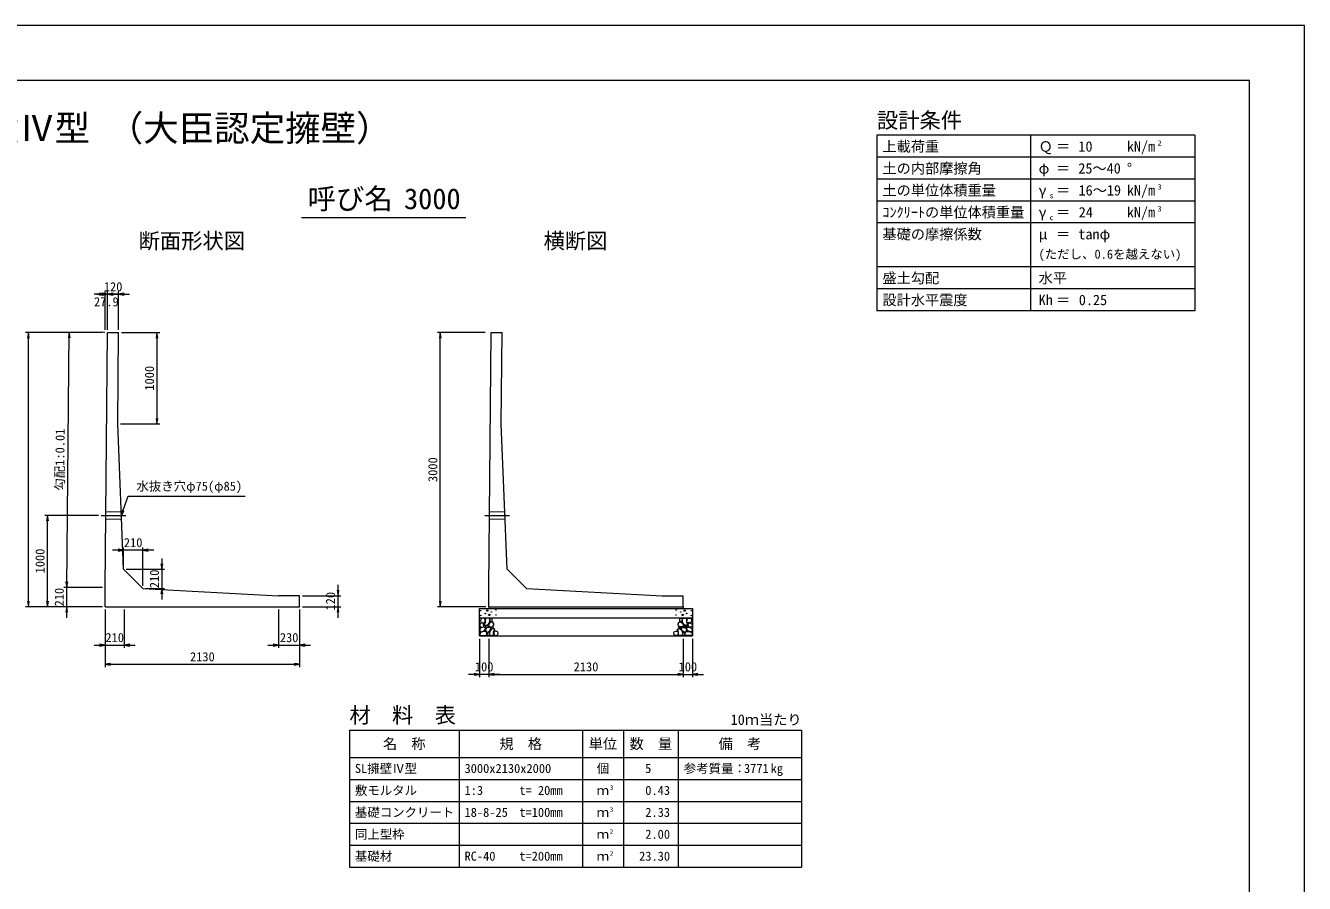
# Model space of a CAD drawing. Units: millimetres at full size, sheet at 1:30. Extents: x 0 to 25230, y 0 to 17820.
# Drawn here: x 11229 to 25230, y 8432 to 17820 of the extents above; entities that cross this region are included whole.
import ezdxf
from ezdxf.enums import TextEntityAlignment as Align

# ---------------------------------------------------------------- set-up
doc = ezdxf.new("R2010")
doc.units = ezdxf.units.MM
doc.header["$LTSCALE"] = 30
doc.linetypes.add('CHAIN', pattern=[18.5, 12, -1.5, 3.5, -1.5])
doc.linetypes.add('DASHED_SPACED', pattern=[12, 6, -6])
for name, color, linetype, lineweight in [('D-BMK', 2, 'CHAIN', 13), ('D-DCR-HCHn', 4, 'Continuous', 9), ('D-MTR-FRAM', 7, 'Continuous', 13), ('D-MTR-LINE', 7, 'Continuous', 13), ('D-STR-DIM', 7, 'Continuous', 13), ('D-STR-STRn', 1, 'Continuous', 13), ('D-STR-TXT', 7, 'Continuous', 13), ('D-TTL', 2, 'Continuous', 13), ('D-TTL-FRAM', 2, 'Continuous', 13), ('D-TTL-LINE', 7, 'Continuous', 13), ('D-TTL-TXT', 7, 'Continuous', 13)]:
    doc.layers.add(name, color=color, linetype=linetype, lineweight=lineweight)
doc.layers.add('D-MTR', color=7, linetype='Continuous')
doc.layers.add('D-MTR-TXT', color=7, linetype='Continuous')
doc.styles.add('ＭＳ ゴシック', font='')
doc.styles.get('ＭＳ ゴシック').set_extended_font_data('MS Gothic')

# ---------------------------------------------------------------- blocks, each defined once
blk = doc.blocks.new('open_arrow')
at = {"color": 0, "linetype": 'Continuous', "lineweight": -2}
blk.add_lwpolyline([(7.5, 1.25), (0, 0), (7.5, -1.25)], dxfattribs=at)

msp = doc.modelspace()

# ---------------------------------------------------------------- linework, layer by layer
at = {"layer": 'D-BMK'}
for p, q in [((12057.9, 12460), (12328.18, 12460)), ((16257.9, 12460), (16528.18, 12460))]:
    msp.add_line(p, q, dxfattribs=at)
at = {"layer": 'D-DCR-HCHn'}
for points in [[(16207.28, 11273.81), (16200.35, 11253), (16209.59, 11239.14), (16232.71, 11236.82), (16248.49, 11243.6), (16241.95, 11259.94), (16246.58, 11269.18), (16237.33, 11278.43), (16223.46, 11283.05)], [(16251.16, 11197.01), (16268.28, 11222.69), (16266.14, 11229.11), (16242.59, 11235.53), (16221.19, 11233.39), (16206.21, 11220.55), (16204.07, 11205.57), (16206.21, 11190.59), (16223.33, 11186.31)], [(16251.2, 11331.59), (16230.4, 11336.22), (16211.9, 11326.97), (16209.59, 11306.17), (16214.21, 11289.99), (16237.33, 11283.05), (16253.51, 11283.05), (16260.44, 11294.61), (16260.44, 11320.04)], [(16269.69, 11333.91), (16262.76, 11313.1), (16265.07, 11289.99), (16248.89, 11264.56), (16269.69, 11253), (16292.8, 11264.56), (16306.67, 11283.05), (16311.3, 11313.1), (16306.67, 11329.28), (16292.8, 11336.22)], [(16274.31, 11253), (16262.76, 11243.76), (16267.38, 11236.82), (16283.56, 11236.82), (16290.49, 11239.14), (16295.12, 11248.38), (16288.18, 11255.32)], [(16311.08, 11197.01), (16321.78, 11222.69), (16313.22, 11233.39), (16287.54, 11233.39), (16276.84, 11229.11), (16266.14, 11214.13), (16266.14, 11201.29), (16276.84, 11184.17), (16289.68, 11182.03)], [(16308.98, 11278.43), (16297.43, 11250.69), (16306.67, 11239.14), (16334.41, 11239.14), (16345.97, 11243.76), (16357.53, 11259.94), (16357.53, 11273.81), (16345.97, 11292.3), (16332.1, 11294.61)], [(16347.47, 11145.64), (16353.89, 11164.91), (16351.75, 11186.31), (16366.73, 11209.85), (16347.47, 11220.55), (16326.06, 11209.85), (16313.22, 11192.73), (16308.94, 11164.91), (16313.22, 11149.92), (16326.06, 11143.5)], [(16313.61, 11329.28), (16313.61, 11301.55), (16325.16, 11294.61), (16336.72, 11301.55), (16339.03, 11317.73), (16336.72, 11331.59), (16320.54, 11336.22)], [(16343.19, 11220.55), (16353.89, 11229.11), (16349.61, 11235.53), (16334.62, 11235.53), (16328.2, 11233.39), (16323.92, 11224.83), (16330.34, 11218.41)], [(18382.53, 11145.64), (18376.11, 11164.91), (18378.25, 11186.31), (18363.27, 11209.85), (18382.53, 11220.55), (18403.94, 11209.85), (18416.78, 11192.73), (18421.06, 11164.91), (18416.78, 11149.92), (18403.94, 11143.5)], [(18421.02, 11278.43), (18432.57, 11250.69), (18423.33, 11239.14), (18395.59, 11239.14), (18384.03, 11243.76), (18372.47, 11259.94), (18372.47, 11273.81), (18384.03, 11292.3), (18397.9, 11294.61)], [(18386.81, 11220.55), (18376.11, 11229.11), (18380.39, 11235.53), (18395.38, 11235.53), (18401.8, 11233.39), (18406.08, 11224.83), (18399.66, 11218.41)], [(18416.39, 11329.28), (18416.39, 11301.55), (18404.84, 11294.61), (18393.28, 11301.55), (18390.97, 11317.73), (18393.28, 11331.59), (18409.46, 11336.22)], [(18418.92, 11197.01), (18408.22, 11222.69), (18416.78, 11233.39), (18442.46, 11233.39), (18453.16, 11229.11), (18463.86, 11214.13), (18463.86, 11201.29), (18453.16, 11184.17), (18440.32, 11182.03)], [(18460.31, 11333.91), (18467.24, 11313.1), (18464.93, 11289.99), (18481.11, 11264.56), (18460.31, 11253), (18437.2, 11264.56), (18423.33, 11283.05), (18418.7, 11313.1), (18423.33, 11329.28), (18437.2, 11336.22)], [(18455.69, 11253), (18467.24, 11243.76), (18462.62, 11236.82), (18446.44, 11236.82), (18439.51, 11239.14), (18434.88, 11248.38), (18441.82, 11255.32)], [(18478.84, 11197.01), (18461.72, 11222.69), (18463.86, 11229.11), (18487.41, 11235.53), (18508.81, 11233.39), (18523.79, 11220.55), (18525.93, 11205.57), (18523.79, 11190.59), (18506.67, 11186.31)], [(18478.8, 11331.59), (18499.6, 11336.22), (18518.1, 11326.97), (18520.41, 11306.17), (18515.79, 11289.99), (18492.67, 11283.05), (18476.49, 11283.05), (18469.56, 11294.61), (18469.56, 11320.04)], [(18522.72, 11273.81), (18529.65, 11253), (18520.41, 11239.14), (18497.29, 11236.82), (18481.51, 11243.6), (18488.05, 11259.94), (18483.42, 11269.18), (18492.67, 11278.43), (18506.54, 11283.05)], [(16259.72, 11143.5), (16274.7, 11149.92), (16278.98, 11171.33), (16270.42, 11186.31), (16255.44, 11190.59), (16236.17, 11188.45), (16214.77, 11179.89), (16204.07, 11167.05), (16204.07, 11152.06), (16210.49, 11143.5), (16236.17, 11145.64)], [(16306.8, 11149.92), (16306.8, 11175.61), (16296.1, 11182.03), (16285.4, 11175.61), (16283.26, 11160.62), (16285.4, 11147.78), (16300.38, 11143.5)], [(16364.59, 11147.78), (16383.85, 11143.5), (16400.97, 11152.06), (16403.11, 11171.33), (16398.83, 11186.31), (16377.43, 11192.73), (16362.45, 11192.73), (16356.03, 11182.03), (16356.03, 11158.48)], [(18365.41, 11147.78), (18346.15, 11143.5), (18329.03, 11152.06), (18326.89, 11171.33), (18331.17, 11186.31), (18352.57, 11192.73), (18367.55, 11192.73), (18373.97, 11182.03), (18373.97, 11158.48)], [(18423.2, 11149.92), (18423.2, 11175.61), (18433.9, 11182.03), (18444.6, 11175.61), (18446.74, 11160.62), (18444.6, 11147.78), (18429.62, 11143.5)], [(18470.28, 11143.5), (18455.3, 11149.92), (18451.02, 11171.33), (18459.58, 11186.31), (18474.56, 11190.59), (18493.83, 11188.45), (18515.23, 11179.89), (18525.93, 11167.05), (18525.93, 11152.06), (18519.51, 11143.5), (18493.83, 11145.64)]]:
    msp.add_lwpolyline(points, close=True, dxfattribs=at)
for centre, radius in [((16210.73, 11417.43), 3), ((16211.87, 11363.92), 3), ((16262.29, 11385.76), 3), ((16283.34, 11417.43), 7.5), ((16306.66, 11369.97), 7.5), ((16327.71, 11401.64), 3), ((16378.13, 11423.48), 3), ((16379.27, 11369.97), 3), ((18350.73, 11369.97), 3), ((18351.87, 11423.48), 3), ((18402.29, 11401.64), 3), ((18423.34, 11369.97), 7.5), ((18446.66, 11417.43), 7.5), ((18467.71, 11385.76), 3), ((18518.13, 11363.92), 3), ((18519.27, 11417.43), 3)]:
    msp.add_circle(centre, radius, dxfattribs=at)
at = {"layer": 'D-MTR-FRAM'}
for p, q in [((14775, 10110), (19725, 10110)), ((14775, 10110), (14775, 8610)), ((19725, 10110), (19725, 8610)), ((14775, 8610), (19725, 8610))]:
    msp.add_line(p, q, dxfattribs=at)
at = {"layer": 'D-MTR-LINE'}
for p, q in [((15975, 10110), (15975, 8610)), ((17325, 10110), (17325, 8610)), ((17775, 10110), (17775, 8610)), ((18375, 10110), (18375, 8610)), ((14775, 9810), (19725, 9810)), ((14775, 9570), (19725, 9570)), ((14775, 9330), (19725, 9330)), ((14775, 9090), (19725, 9090)), ((14775, 8850), (19725, 8850))]:
    msp.add_line(p, q, dxfattribs=at)
at = {"layer": 'D-STR-DIM'}
for p, q in [((12247.9, 14879.79), (11980, 14879.79)), ((12007.9, 14879.79), (12367.91, 14879.79)), ((12100, 14490), (12100, 14909.79)), ((12127.9, 14490), (12127.9, 14909.79)), ((12127.9, 14490), (12127.9, 14909.79)), ((12247.91, 14490), (12247.91, 14909.79)), ((12070, 14460), (11230, 14460)), ((11260, 11460), (11260, 14460)), ((12097.9, 14460.3), (11678.52, 14464.49)), ((11680.62, 11674.19), (11708.52, 14464.19)), ((12277.91, 14460), (12697.91, 14460)), ((12667.91, 14460), (12667.91, 13460)), ((16260, 14460), (15740, 14460)), ((15770, 11460), (15770, 14460)), ((12267.91, 13460), (12697.91, 13460)), ((12027.9, 12460), (11440, 12460)), ((11470, 11460), (11470, 12460)), ((12631.98, 12079.24), (12181.98, 12079.24)), ((12301.98, 11899.24), (12301.98, 12109.24)), ((12511.98, 11689.24), (12511.98, 12109.24)), ((12721.98, 11989.24), (12721.98, 11539.24)), ((11680, 11340), (11680, 11790)), ((12331.98, 11869.24), (12751.98, 11869.24)), ((12070, 11670), (11650, 11670)), ((12070, 11670.3), (11650.62, 11674.49)), ((12541.98, 11659.24), (12751.98, 11659.24)), ((14650, 11340), (14650, 11700)), ((14260, 11580), (14680, 11580)), ((12070, 11460), (11230, 11460)), ((12070, 11460), (11440, 11460)), ((12070, 11460), (11650, 11460)), ((12100, 11430), (12100, 11010)), ((12100, 11430), (12100, 10800)), ((12310, 11430), (12310, 11010)), ((14000, 11430), (14000, 11010)), ((14230, 11430), (14230, 10800)), ((14230, 11430), (14230, 11010)), ((14260, 11460), (14680, 11460)), ((16270, 11460), (15740, 11460)), ((16200, 11110), (16200, 10690)), ((16300, 11110), (16300, 10690)), ((16300, 11110), (16300, 10690)), ((18430, 11110), (18430, 10690)), ((18430, 11110), (18430, 10690)), ((18530, 11110), (18530, 10690)), ((11980, 11040), (12430, 11040)), ((13880, 11040), (14350, 11040)), ((12100, 10830), (14230, 10830)), ((16420, 10720), (16080, 10720)), ((16300, 10720), (18430, 10720)), ((18310, 10720), (18650, 10720))]:
    msp.add_line(p, q, dxfattribs=at)
at = {"layer": 'D-STR-STRn'}
for p, q in [((12100, 11670), (12127.9, 14460)), ((12127.9, 14460), (12247.91, 14460)), ((12237.91, 13460), (12247.91, 14460)), ((16300, 11670), (16327.9, 14460)), ((16327.9, 14460), (16447.91, 14460)), ((16437.91, 13460), (16447.91, 14460)), ((12301.98, 11869.24), (12237.91, 13460)), ((16501.98, 11869.24), (16437.91, 13460)), ((12511.98, 11659.24), (12301.98, 11869.24)), ((16711.98, 11659.24), (16501.98, 11869.24)), ((12100, 11460), (12100, 11670)), ((12511.98, 11659.24), (14000, 11580)), ((16300, 11460), (16300, 11670)), ((16711.98, 11659.24), (18200, 11580)), ((14230, 11580), (14000, 11580)), ((14230, 11460), (14230, 11580)), ((18200, 11580), (18430, 11580)), ((18430, 11460), (18430, 11580)), ((12100, 11460), (14230, 11460)), ((16200, 11140), (16200, 11440)), ((16200, 11440), (18530, 11440)), ((16300, 11460), (16300, 11440)), ((16300, 11460), (18430, 11460)), ((18430, 11460), (18430, 11440)), ((18530, 11440), (18530, 11140)), ((16200, 11340), (18530, 11340)), ((16200, 11140), (18530, 11140))]:
    msp.add_line(p, q, dxfattribs=at)
at = {"layer": 'D-STR-STRn', "linetype": 'DASHED_SPACED'}
for p, q in [((12108.28, 12497.5), (12276.47, 12502.49)), ((16308.28, 12497.5), (16476.47, 12502.49)), ((12107.53, 12422.5), (12279.89, 12417.49)), ((16307.53, 12422.5), (16479.89, 12417.49))]:
    msp.add_line(p, q, dxfattribs=at)
at = {"layer": 'D-STR-TXT'}
msp.add_lwpolyline([(12278.18, 12460), (12298.45, 12516.47), (12353.57, 12670), (13633.21, 12670)], dxfattribs=at)
at = {"layer": 'D-TTL'}
for points in [[(0, 0), (25230, 0), (25230, 17820), (0, 17820)], [(600, 600), (24630, 600), (24630, 17220), (600, 17220)]]:
    msp.add_lwpolyline(points, close=True, dxfattribs=at)
at = {"layer": 'D-TTL-FRAM'}
for p, q in [((24030, 16620), (20550, 16620)), ((20550, 16620), (20550, 14700)), ((24030, 16620), (24030, 14700)), ((24030, 14700), (20550, 14700))]:
    msp.add_line(p, q, dxfattribs=at)
at = {"layer": 'D-TTL-LINE'}
for p, q in [((22230, 16620), (22230, 14700)), ((24030, 16380), (20550, 16380)), ((24030, 16140), (20550, 16140)), ((24030, 15900), (20550, 15900)), ((24030, 15660), (20550, 15660)), ((24030, 15180), (20550, 15180)), ((24030, 14940), (20550, 14940))]:
    msp.add_line(p, q, dxfattribs=at)
at = {"layer": 'D-TTL-TXT'}
msp.add_line((14250, 15720), (16050, 15720), dxfattribs=at)

# ---------------------------------------------------------------- block references
at = {"layer": 'D-STR-DIM', "xscale": 8, "yscale": 8}
for p, rotation in [((12100, 14879.79), 180), ((12127.9, 14879.79), 180), ((11260, 14460), 270), ((11708.52, 14464.19), 269.4), ((12667.91, 14460), 270), ((15770, 14460), 270), ((12667.91, 13460), 90), ((11470, 12460), 270), ((12301.98, 12079.24), 180), ((12721.98, 11869.24), 90), ((11680, 11670), 90), ((11680.62, 11674.19), 89.4), ((12721.98, 11659.24), 270), ((14650, 11580), 90), ((11260, 11460), 90), ((11470, 11460), 90), ((15770, 11460), 90), ((11680, 11460), 270), ((14650, 11460), 270), ((12100, 11040), 180), ((14000, 11040), 180), ((14230, 10830), 180), ((16200, 10720), 180), ((18430, 10720), 180), ((18430, 10720), 180)]:
    msp.add_blockref('open_arrow', p, dxfattribs=dict(at, rotation=rotation))
for p in [(12127.9, 14879.79), (12247.91, 14879.79), (12511.98, 12079.24), (12310, 11040), (14230, 11040), (12100, 10830), (16300, 10720), (16300, 10720), (18530, 10720)]:
    msp.add_blockref('open_arrow', p, dxfattribs=at)
at = {"layer": 'D-STR-TXT', "xscale": 8, "yscale": 8, "rotation": 70.3}
msp.add_blockref('open_arrow', (12278.18, 12460), dxfattribs=at)

# ---------------------------------------------------------------- texts
at = {"layer": 'D-MTR', "style": 'ＭＳ ゴシック'}
msp.add_text('材\u3000料\u3000表', height=170.9, dxfattribs=at).set_placement((14775, 10137.23), align=Align.BOTTOM_LEFT)
msp.add_text('10ｍ当たり', height=113.9, dxfattribs=at).set_placement((19725, 10133.15), align=Align.BOTTOM_RIGHT)
at = {"layer": 'D-MTR-TXT', "style": 'ＭＳ ゴシック'}
for s, height, p in [('名\u3000称', 113.9, (15375, 9960)), ('規\u3000格', 113.9, (16650, 9960)), ('単位', 113.9, (17550, 9960)), ('数\u3000量', 113.9, (18075, 9960)), ('備\u3000考', 113.9, (19050, 9960)), ('個', 99.69, (17550, 9690)), ('ｍ', 99.69, (17550, 9450)), ('ｍ', 99.69, (17550, 9210)), ('ｍ', 99.69, (17550, 8970)), ('ｍ', 99.69, (17550, 8730))]:
    msp.add_text(s, height=height, dxfattribs=at).set_placement(p, align=Align.MIDDLE_CENTER)
for s, p in [('SL擁壁Ⅳ型', (14835, 9690)), ('3000x2130x2000', (16035, 9690)), ('参考質量：    kg', (18435, 9690)), ('敷モルタル', (14835, 9450)), ('1:3', (16035, 9450)), ('t= 20mm', (16635, 9450)), ('基礎コンクリート', (14835, 9210)), ('18-8-25', (16035, 9210)), ('t=100mm', (16635, 9210)), ('同上型枠', (14835, 8970)), ('基礎材', (14835, 8730)), ('RC-40', (16035, 8730)), ('t=200mm', (16635, 8730))]:
    msp.add_text(s, height=99.69, dxfattribs=at).set_placement(p, align=Align.MIDDLE_LEFT)
for s, p in [('5', (18080.33, 9690)), ('3771', (19365, 9690)), ('0.43', (18285, 9450)), ('2.33', (18285, 9210)), ('2.00', (18285, 8970)), ('23.30', (18285, 8730))]:
    msp.add_text(s, height=99.69, dxfattribs=at).set_placement(p, align=Align.MIDDLE_RIGHT)
for s, p in [('3', (17625, 9440.44)), ('3', (17625, 9200.44)), ('2', (17625, 8960.44)), ('2', (17625, 8720.44))]:
    msp.add_text(s, height=49.84, dxfattribs=at).set_placement(p, align=Align.BOTTOM_LEFT)
at = {"layer": 'D-STR-DIM', "style": 'ＭＳ ゴシック'}
for s, p in [('120', (12187.9, 14962.29)), ('27.9', (12113.95, 14797.29)), ('210', (12406.98, 12161.74)), ('210', (12205, 11122.5)), ('230', (14115, 11122.5)), ('2130', (13165, 10912.5)), ('100', (16250, 10802.5)), ('2130', (17365, 10802.5)), ('100', (18480, 10802.5))]:
    msp.add_text(s, height=99.69, dxfattribs=at).set_placement(p, align=Align.MIDDLE_CENTER)
for s, rotation, p in [('1000', 90, (12585.41, 13960)), ('勾配1:0.01', 89.427, (11604.35, 13070.1)), ('3000', 90, (15687.5, 12960)), ('1000', 90, (11387.5, 11960)), ('210', 90, (12639.48, 11764.24)), ('210', 90, (11597.5, 11565)), ('120', 90, (14567.5, 11520))]:
    msp.add_text(s, height=99.69, rotation=rotation, dxfattribs=at).set_placement(p, align=Align.MIDDLE_CENTER)
at = {"layer": 'D-STR-TXT', "style": 'ＭＳ ゴシック'}
msp.add_text('水抜き穴φ75(φ85)', height=99.69, dxfattribs=at).set_placement((12443.57, 12700), align=Align.BOTTOM_LEFT)
at = {"layer": 'D-TTL-TXT', "style": 'ＭＳ ゴシック'}
for s, height, p in [('SL擁壁Ⅳ型 （大臣認定擁壁）', 284.8, (12615, 16470)), ('呼び名', 227.9, (14782.5, 15742.5)), ('3000', 227.9, (15682.5, 15742.5)), ('断面形状図', 170.9, (13050, 15327.23)), ('横断図', 170.9, (17250, 15327.23))]:
    msp.add_text(s, height=height, dxfattribs=at).set_placement(p, align=Align.BOTTOM_CENTER)
for s, height, p in [('設計条件', 170.9, (20550, 16647.23)), ('上載荷重', 113.9, (20610, 16406.15)), ('Ｑ', 113.9, (22320, 16406.15)), ('＝', 113.9, (22512, 16406.15)), ('kN/m', 113.9, (23286, 16406.15)), ('2', 56.96, (23622, 16489.08)), ('土の内部摩擦角', 113.9, (20610, 16166.15)), ('φ', 113.9, (22320, 16166.15)), ('＝', 113.9, (22512, 16166.15)), ('25～40', 113.9, (22754.4, 16166.15)), ('°', 113.9, (23286, 16166.15)), ('土の単位体積重量', 113.9, (20610, 15926.15)), ('γ', 113.9, (22320, 15926.15)), ('s', 56.96, (22440, 15913.08)), ('＝', 113.9, (22512, 15926.15)), ('kN/m', 113.9, (23286, 15926.15)), ('3', 56.96, (23622, 16009.08)), ('ｺﾝｸﾘｰﾄの単位体積重量', 113.9, (20610, 15686.15)), ('kN/m', 113.9, (23286, 15686.15)), ('3', 56.96, (23622, 15769.08)), ('γ', 113.9, (22320, 15686.15)), ('c', 56.96, (22440, 15673.08)), ('＝', 113.9, (22512, 15686.15)), ('基礎の摩擦係数', 113.9, (20610, 15446.15)), ('μ', 113.9, (22320, 15446.15)), ('＝', 113.9, (22512, 15446.15)), ('tanφ', 113.9, (22754.4, 15446.15)), ('(ただし、0.6を越えない)', 99.69, (22320, 15238.88)), ('盛土勾配', 113.9, (20610, 14966.15)), ('水平', 113.9, (22320, 14966.15)), ('設計水平震度', 113.9, (20610, 14726.15)), ('Kh', 113.9, (22320, 14726.15)), ('＝', 113.9, (22512, 14726.15))]:
    msp.add_text(s, height=height, dxfattribs=at).set_placement(p, align=Align.BOTTOM_LEFT)
for s, p in [('10', (22910.34, 16406.15)), ('16～19', (23222.22, 15926.15)), ('24', (22914.03, 15686.15)), ('0.25', (23069.97, 14726.15))]:
    msp.add_text(s, height=113.9, dxfattribs=at).set_placement(p, align=Align.BOTTOM_RIGHT)

doc.saveas('drawing.dxf')
